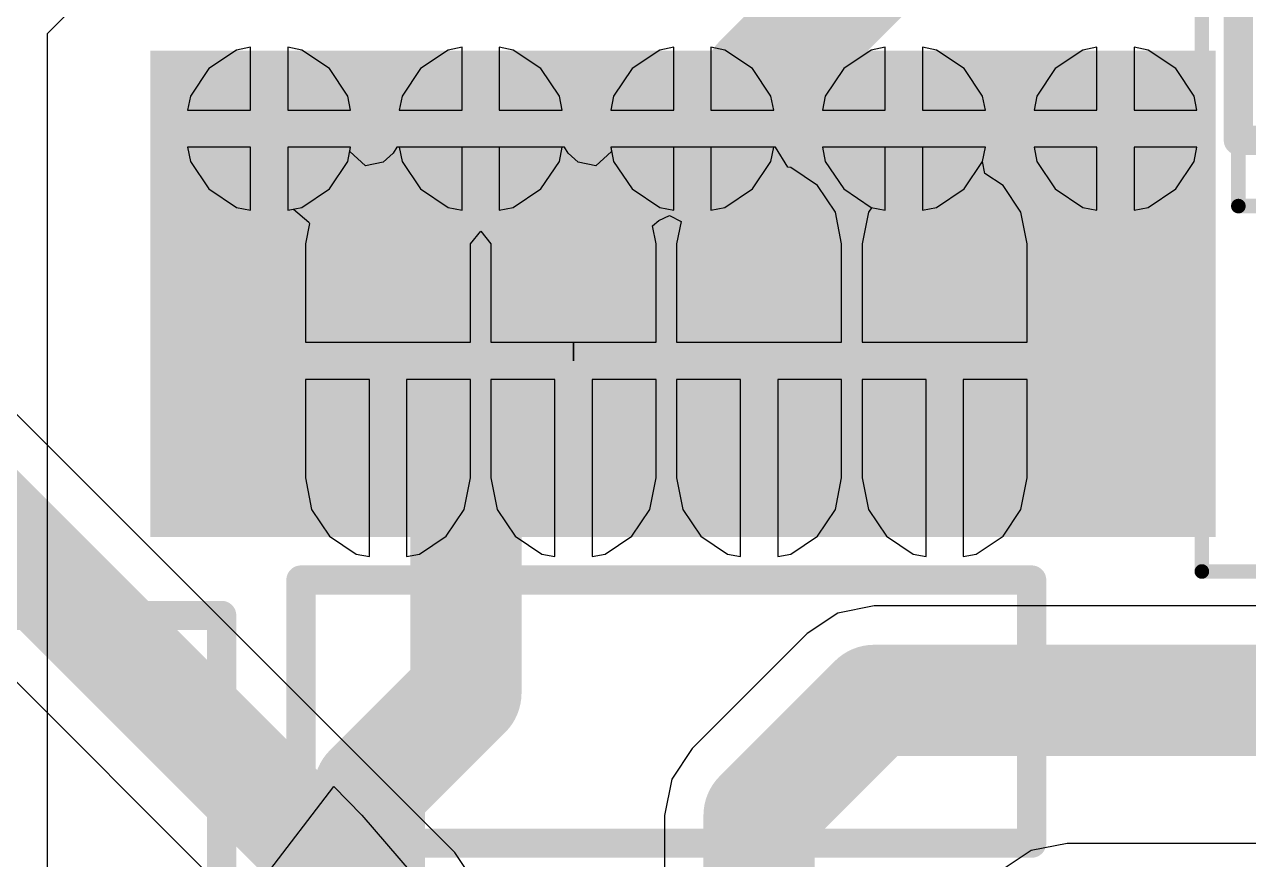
# Model space of a CAD drawing. Header units: millimetres. Extents: x 84.4 to 173.9, y 144 to 177.
# Drawn here: x 110.88 to 119.25, y 164.84 to 170.55 of the extents above; entities that cross this region are included whole.
import ezdxf

# ---------------------------------------------------------------- set-up
doc = ezdxf.new("R2010")
doc.units = ezdxf.units.MM
for name, color, linetype in [('BottomLayer', 5, 'Continuous'), ('Mechanical13', 56, 'Continuous'), ('Mechanical15', 56, 'Continuous'), ('MultiLayer', 9, 'Continuous'), ('PadHoleLayer', 156, 'Continuous'), ('TopLayer', 1, 'Continuous'), ('TopOverlay', 2, 'Continuous'), ('TopPaste', 8, 'Continuous'), ('TopSolder', 216, 'Continuous')]:
    doc.layers.add(name, color=color, linetype=linetype)

# ---------------------------------------------------------------- blocks, each defined once
blk = doc.blocks.new('L_SMD_M_12_10_20')
at = {"layer": 'TopOverlay', "const_width": 0.1999996}
for points in [[(2.89999928, 6.000000699999999), (6.000000699999999, 6.000000699999999)], [(6.000000699999999, -6.000000699999999), (6.000000699999999, 6.000000699999999)]]:
    blk.add_lwpolyline(points, dxfattribs=at)
at = {"layer": 'TopOverlay', "const_width": 0.0999998}
blk.add_lwpolyline([(5.9500008, 6.000000699999999, 1), (6.0500006, 6.000000699999999, 1)], format="xyb", close=True, dxfattribs=at)
blk.add_lwpolyline([(5.9500008, 6.000000699999999, 1), (6.0500006, 6.000000699999999, 1)], format="xyb", close=True, dxfattribs=at)
blk = doc.blocks.new('SOT223_35')
at = {"layer": 'Mechanical13', "const_width": 0.0999998}
for points in [[(-3.35000092, 1.85000138), (-3.35000092, -1.84999884)], [(3.34999838, 1.85000138), (-3.35000092, 1.85000138)], [(3.34999838, 1.85000138), (3.34999838, -1.84999884)], [(3.34999838, -1.84999884), (-3.35000092, -1.84999884)]]:
    blk.add_lwpolyline(points, dxfattribs=at)
at = {"layer": 'Mechanical13', "const_width": 0.0499999}
for points in [[(-3.3749996, 1.85000138, 1), (-3.32500224, 1.85000138, 1)], [(-3.3749996, 1.85000138, 1), (-3.32500224, 1.85000138, 1)], [(3.3249997, 1.85000138, 1), (3.37499706, 1.85000138, 1)], [(3.3249997, 1.85000138, 1), (3.37499706, 1.85000138, 1)], [(-3.3749996, -1.84999884, 1), (-3.32500224, -1.84999884, 1)], [(-3.3749996, -1.84999884, 1), (-3.32500224, -1.84999884, 1)], [(3.3249997, -1.84999884, 1), (3.37499706, -1.84999884, 1)], [(3.3249997, -1.84999884, 1), (3.37499706, -1.84999884, 1)]]:
    blk.add_lwpolyline(points, format="xyb", close=True, dxfattribs=at)
at = {"layer": 'Mechanical15', "const_width": 0.0999998}
for points in [[(-3.60000042, 4.35000146), (-3.60000042, -4.34999892)], [(3.60000042, 4.35000146), (-3.60000042, 4.35000146)], [(3.60000042, 4.35000146), (3.60000042, -4.34999892)], [(0, 0.50000154), (0, -0.499999)], [(0.499999, 0), (-0.50000154, 0)], [(3.60000042, -4.34999892), (-3.60000042, -4.34999892)]]:
    blk.add_lwpolyline(points, dxfattribs=at)
at = {"layer": 'Mechanical15', "const_width": 0.0499999}
for points in [[(-3.6249991, 4.35000146, 1), (-3.57500174, 4.35000146, 1)], [(-3.6249991, 4.35000146, 1), (-3.57500174, 4.35000146, 1)], [(3.57500174, 4.35000146, 1), (3.6249991, 4.35000146, 1)], [(3.57500174, 4.35000146, 1), (3.6249991, 4.35000146, 1)], [(-0.02499868, 0.50000154, 1), (0.02499868, 0.50000154, 1)], [(-0.52500022, 0, 1), (-0.47500286, 0, 1)], [(0.47500032, 0, 1), (0.52499768, 0, 1)], [(-0.02499868, -0.499999, 1), (0.02499868, -0.499999, 1)], [(-3.6249991, -4.34999892, 1), (-3.57500174, -4.34999892, 1)], [(-3.6249991, -4.34999892, 1), (-3.57500174, -4.34999892, 1)], [(3.57500174, -4.34999892, 1), (3.6249991, -4.34999892, 1)], [(3.57500174, -4.34999892, 1), (3.6249991, -4.34999892, 1)]]:
    blk.add_lwpolyline(points, format="xyb", close=True, dxfattribs=at)
at = {"layer": 'TopLayer'}
for points in [[(1.64999924, 4.10000196), (-1.64999924, 4.10000196), (1.64999924, 1.70000168), (-1.64999924, 1.70000168)], [(-1.80000148, -1.69999914), (-2.79999948, -1.69999914), (-1.80000148, -4.09999942), (-2.79999948, -4.09999942)], [(0.499999, -1.69999914), (-0.499999, -1.69999914), (0.499999, -4.09999942), (-0.499999, -4.09999942)], [(2.79999948, -1.69999914), (1.80000148, -1.69999914), (2.79999948, -4.09999942), (1.80000148, -4.09999942)]]:
    blk.add_solid(points, dxfattribs=at)
at = {"layer": 'TopOverlay', "const_width": 0.1999996}
for points in [[(-3.35000092, 1.39999974), (-3.35000092, -1.39999974)], [(3.34999838, 1.39999974), (-3.35000092, 1.39999974)], [(3.34999838, 1.39999974), (3.34999838, -1.39999974)], [(3.34999838, -1.39999974), (-3.35000092, -1.39999974)]]:
    blk.add_lwpolyline(points, dxfattribs=at)
at = {"layer": 'TopOverlay'}
for points, const_width in [([(-3.40000082, 1.39999974, 1), (-3.30000102, 1.39999974, 1)], 0.0999998), ([(-3.40000082, 1.39999974, 1), (-3.30000102, 1.39999974, 1)], 0.0999998), ([(3.29999848, 1.39999974, 1), (3.39999828, 1.39999974, 1)], 0.0999998), ([(3.29999848, 1.39999974, 1), (3.39999828, 1.39999974, 1)], 0.0999998), ([(-3.40000082, -1.39999974, 1), (-3.30000102, -1.39999974, 1)], 0.0999998), ([(-3.40000082, -1.39999974, 1), (-3.30000102, -1.39999974, 1)], 0.0999998), ([(3.29999848, -1.39999974, 1), (3.39999828, -1.39999974, 1)], 0.0999998), ([(3.29999848, -1.39999974, 1), (3.39999828, -1.39999974, 1)], 0.0999998), ([(-3.2249999, -2.89999928, 1), (-3.47500194, -2.89999928, 1)], 0.2499995), ([(-3.53750118, -2.89999928, 1), (-3.4125027, -2.89999928, 1)], 0.12499848), ([(-3.28749914, -2.89999928, 1), (-3.16250066, -2.89999928, 1)], 0.12499848)]:
    blk.add_lwpolyline(points, format="xyb", close=True, dxfattribs=dict(at, const_width=const_width))
at = {"layer": 'TopPaste'}
for points in [[(1.64999924, 4.10000196), (-1.64999924, 4.10000196), (1.64999924, 1.70000168), (-1.64999924, 1.70000168)], [(-1.80000148, -1.69999914), (-2.79999948, -1.69999914), (-1.80000148, -4.09999942), (-2.79999948, -4.09999942)], [(0.499999, -1.69999914), (-0.499999, -1.69999914), (0.499999, -4.09999942), (-0.499999, -4.09999942)], [(2.79999948, -1.69999914), (1.80000148, -1.69999914), (2.79999948, -4.09999942), (1.80000148, -4.09999942)]]:
    blk.add_solid(points, dxfattribs=at)
at = {"layer": 'TopSolder'}
for points in [[(1.75159924, 4.20160196), (-1.75159924, 4.20160196), (1.75159924, 1.59840168), (-1.75159924, 1.59840168)], [(-1.69840148, -1.59839914), (-2.90159948, -1.59839914), (-1.69840148, -4.20159942), (-2.90159948, -4.20159942)], [(0.601599, -1.59839914), (-0.601599, -1.59839914), (0.601599, -4.20159942), (-0.601599, -4.20159942)], [(2.90159948, -1.59839914), (1.69840148, -1.59839914), (2.90159948, -4.20159942), (1.69840148, -4.20159942)]]:
    blk.add_solid(points, dxfattribs=at)
blk = doc.blocks.new('SO_8_36')
at = {"layer": 'TopLayer', "const_width": 0.5999987999999999}
for points in [[(-3.20000122, 1.905), (-1.59999934, 1.905)], [(1.59999934, 1.905), (3.20000122, 1.905)], [(-3.20000122, 0.635), (-1.59999934, 0.635)], [(1.59999934, 0.635), (3.20000122, 0.635)], [(-3.20000122, -0.635), (-1.59999934, -0.635)], [(1.59999934, -0.635), (3.20000122, -0.635)], [(-3.20000122, -1.905), (-1.59999934, -1.905)], [(1.59999934, -1.905), (3.20000122, -1.905)]]:
    blk.add_lwpolyline(points, dxfattribs=at)
at = {"layer": 'TopLayer', "const_width": 0.2999994}
for points in [[(-3.35000092, 1.905, 1), (-3.05000152, 1.905, 1)], [(-1.74999904, 1.905, 1), (-1.44999964, 1.905, 1)], [(1.44999964, 1.905, 1), (1.74999904, 1.905, 1)], [(3.05000152, 1.905, 1), (3.35000092, 1.905, 1)], [(-3.35000092, 0.635, 1), (-3.05000152, 0.635, 1)], [(-1.74999904, 0.635, 1), (-1.44999964, 0.635, 1)], [(1.44999964, 0.635, 1), (1.74999904, 0.635, 1)], [(3.05000152, 0.635, 1), (3.35000092, 0.635, 1)], [(-3.35000092, -0.635, 1), (-3.05000152, -0.635, 1)], [(-1.74999904, -0.635, 1), (-1.44999964, -0.635, 1)], [(1.44999964, -0.635, 1), (1.74999904, -0.635, 1)], [(3.05000152, -0.635, 1), (3.35000092, -0.635, 1)], [(-3.35000092, -1.905, 1), (-3.05000152, -1.905, 1)], [(-1.74999904, -1.905, 1), (-1.44999964, -1.905, 1)], [(1.44999964, -1.905, 1), (1.74999904, -1.905, 1)], [(3.05000152, -1.905, 1), (3.35000092, -1.905, 1)]]:
    blk.add_lwpolyline(points, format="xyb", close=True, dxfattribs=at)
at = {"layer": 'TopOverlay'}
for p, q in [((-4.444999999999999, 2.413), (-4.444999999999999, 1.397)), ((-3.937, 1.905), (-4.444999999999999, 2.413)), ((-4.444999999999999, 1.397), (-3.937, 1.905))]:
    blk.add_line(p, q, dxfattribs=at)
at = {"layer": 'TopOverlay', "const_width": 0.1999996}
for points in [[(-0.90000074, 2.50000008), (0.90000074, 2.50000008)], [(-0.90000074, 2.50000008), (-0.90000074, -2.50000008)], [(0.90000074, 2.50000008), (0.90000074, -2.50000008)], [(-0.90000074, -2.50000008), (0.90000074, -2.50000008)]]:
    blk.add_lwpolyline(points, dxfattribs=at)
at = {"layer": 'TopOverlay'}
for points, const_width in [([(-0.95000064, 2.50000008, 1), (-0.85000084, 2.50000008, 1)], 0.0999998), ([(-0.95000064, 2.50000008, 1), (-0.85000084, 2.50000008, 1)], 0.0999998), ([(0.85000084, 2.50000008, 1), (0.95000064, 2.50000008, 1)], 0.0999998), ([(0.85000084, 2.50000008, 1), (0.95000064, 2.50000008, 1)], 0.0999998), ([(-0.11599926, 1.86600084, 1), (-0.3660013, 1.86600084, 1)], 0.2499995), ([(-0.42850054, 1.86600084, 1), (-0.30350206, 1.86600084, 1)], 0.12499848), ([(-0.1784985, 1.86600084, 1), (-0.05350002, 1.86600084, 1)], 0.12499848), ([(-0.95000064, -2.50000008, 1), (-0.85000084, -2.50000008, 1)], 0.0999998), ([(-0.95000064, -2.50000008, 1), (-0.85000084, -2.50000008, 1)], 0.0999998), ([(0.85000084, -2.50000008, 1), (0.95000064, -2.50000008, 1)], 0.0999998), ([(0.85000084, -2.50000008, 1), (0.95000064, -2.50000008, 1)], 0.0999998)]:
    blk.add_lwpolyline(points, format="xyb", close=True, dxfattribs=dict(at, const_width=const_width))
at = {"layer": 'TopPaste', "const_width": 0.5999987999999999}
for points in [[(-3.20000122, 1.905), (-1.59999934, 1.905)], [(1.59999934, 1.905), (3.20000122, 1.905)], [(-3.20000122, 0.635), (-1.59999934, 0.635)], [(1.59999934, 0.635), (3.20000122, 0.635)], [(-3.20000122, -0.635), (-1.59999934, -0.635)], [(1.59999934, -0.635), (3.20000122, -0.635)], [(-3.20000122, -1.905), (-1.59999934, -1.905)], [(1.59999934, -1.905), (3.20000122, -1.905)]]:
    blk.add_lwpolyline(points, dxfattribs=at)
at = {"layer": 'TopPaste', "const_width": 0.2999994}
for points in [[(-3.35000092, 1.905, 1), (-3.05000152, 1.905, 1)], [(-1.74999904, 1.905, 1), (-1.44999964, 1.905, 1)], [(1.44999964, 1.905, 1), (1.74999904, 1.905, 1)], [(3.05000152, 1.905, 1), (3.35000092, 1.905, 1)], [(-3.35000092, 0.635, 1), (-3.05000152, 0.635, 1)], [(-1.74999904, 0.635, 1), (-1.44999964, 0.635, 1)], [(1.44999964, 0.635, 1), (1.74999904, 0.635, 1)], [(3.05000152, 0.635, 1), (3.35000092, 0.635, 1)], [(-3.35000092, -0.635, 1), (-3.05000152, -0.635, 1)], [(-1.74999904, -0.635, 1), (-1.44999964, -0.635, 1)], [(1.44999964, -0.635, 1), (1.74999904, -0.635, 1)], [(3.05000152, -0.635, 1), (3.35000092, -0.635, 1)], [(-3.35000092, -1.905, 1), (-3.05000152, -1.905, 1)], [(-1.74999904, -1.905, 1), (-1.44999964, -1.905, 1)], [(1.44999964, -1.905, 1), (1.74999904, -1.905, 1)], [(3.05000152, -1.905, 1), (3.35000092, -1.905, 1)]]:
    blk.add_lwpolyline(points, format="xyb", close=True, dxfattribs=at)
at = {"layer": 'TopSolder', "const_width": 0.8031988}
for points in [[(-3.20000122, 1.905), (-1.59999934, 1.905)], [(1.59999934, 1.905), (3.20000122, 1.905)], [(-3.20000122, 0.635), (-1.59999934, 0.635)], [(1.59999934, 0.635), (3.20000122, 0.635)], [(-3.20000122, -0.635), (-1.59999934, -0.635)], [(1.59999934, -0.635), (3.20000122, -0.635)], [(-3.20000122, -1.905), (-1.59999934, -1.905)], [(1.59999934, -1.905), (3.20000122, -1.905)]]:
    blk.add_lwpolyline(points, dxfattribs=at)
at = {"layer": 'TopSolder', "const_width": 0.4015994}
for points in [[(-3.40080092, 1.905, 1), (-2.99920152, 1.905, 1)], [(-1.80079904, 1.905, 1), (-1.39919964, 1.905, 1)], [(1.39919964, 1.905, 1), (1.80079904, 1.905, 1)], [(2.99920152, 1.905, 1), (3.40080092, 1.905, 1)], [(-3.40080092, 0.635, 1), (-2.99920152, 0.635, 1)], [(-1.80079904, 0.635, 1), (-1.39919964, 0.635, 1)], [(1.39919964, 0.635, 1), (1.80079904, 0.635, 1)], [(2.99920152, 0.635, 1), (3.40080092, 0.635, 1)], [(-3.40080092, -0.635, 1), (-2.99920152, -0.635, 1)], [(-1.80079904, -0.635, 1), (-1.39919964, -0.635, 1)], [(1.39919964, -0.635, 1), (1.80079904, -0.635, 1)], [(2.99920152, -0.635, 1), (3.40080092, -0.635, 1)], [(-3.40080092, -1.905, 1), (-2.99920152, -1.905, 1)], [(-1.80079904, -1.905, 1), (-1.39919964, -1.905, 1)], [(1.39919964, -1.905, 1), (1.80079904, -1.905, 1)], [(2.99920152, -1.905, 1), (3.40080092, -1.905, 1)]]:
    blk.add_lwpolyline(points, format="xyb", close=True, dxfattribs=at)

msp = doc.modelspace()

# ---------------------------------------------------------------- linework, layer by layer
at = {"layer": 'BottomLayer'}
for p, q in [((111.03368446, 170.4885084), (111.91812516, 171.3729491)), ((111.03368446, 160.32710886), (111.03368446, 170.4885084)), ((112.32723026, 170.37495516), (112.13819076, 170.2486435)), ((112.4232194, 170.39404834), (112.32723026, 170.37495516)), ((112.4232194, 169.96361486), (112.4232194, 170.39404834)), ((112.77320854, 170.37495516), (112.6772194, 170.39404834)), ((112.6772194, 170.39404834), (112.6772194, 169.96361486)), ((112.96224804, 170.2486435), (112.77320854, 170.37495516)), ((113.77503026, 170.37495516), (113.58599076, 170.2486435)), ((113.8710194, 170.39404834), (113.77503026, 170.37495516)), ((113.8710194, 169.96361486), (113.8710194, 170.39404834)), ((114.22100854, 170.37495516), (114.1250194, 170.39404834)), ((114.1250194, 170.39404834), (114.1250194, 169.96361486)), ((114.41004804, 170.2486435), (114.22100854, 170.37495516)), ((115.22283026, 170.37495516), (115.03379076, 170.2486435)), ((115.3188194, 170.39404834), (115.22283026, 170.37495516)), ((115.3188194, 169.96361486), (115.3188194, 170.39404834)), ((115.66880854, 170.37495516), (115.5728194, 170.39404834)), ((115.5728194, 170.39404834), (115.5728194, 169.96361486)), ((115.85784804, 170.2486435), (115.66880854, 170.37495516)), ((116.67063026, 170.37495516), (116.48159076, 170.2486435)), ((116.7666194, 170.39404834), (116.67063026, 170.37495516)), ((116.7666194, 169.96361486), (116.7666194, 170.39404834)), ((117.11660854, 170.37495516), (117.0206194, 170.39404834)), ((117.0206194, 170.39404834), (117.0206194, 169.96361486)), ((117.30564804, 170.2486435), (117.11660854, 170.37495516)), ((118.11843026, 170.37495516), (117.92939076, 170.2486435)), ((118.2144194, 170.39404834), (118.11843026, 170.37495516)), ((118.2144194, 169.96361486), (118.2144194, 170.39404834)), ((118.56440854, 170.37495516), (118.4684194, 170.39404834)), ((118.4684194, 170.39404834), (118.4684194, 169.96361486)), ((118.75344804, 170.2486435), (118.56440854, 170.37495516)), ((112.13819076, 170.2486435), (112.0118791, 170.059604)), ((113.0885597, 170.059604), (112.96224804, 170.2486435)), ((113.58599076, 170.2486435), (113.4596791, 170.059604)), ((114.5363597, 170.059604), (114.41004804, 170.2486435)), ((115.03379076, 170.2486435), (114.9074791, 170.059604)), ((115.9841597, 170.059604), (115.85784804, 170.2486435)), ((116.48159076, 170.2486435), (116.3552791, 170.059604)), ((117.4319597, 170.059604), (117.30564804, 170.2486435)), ((117.92939076, 170.2486435), (117.8030791, 170.059604)), ((118.8797597, 170.059604), (118.75344804, 170.2486435)), ((112.0118791, 170.059604), (111.99278592, 169.96361486)), ((113.10765288, 169.96361486), (113.0885597, 170.059604)), ((113.4596791, 170.059604), (113.44058592, 169.96361486)), ((114.55545288, 169.96361486), (114.5363597, 170.059604)), ((114.9074791, 170.059604), (114.88838592, 169.96361486)), ((116.00325288, 169.96361486), (115.9841597, 170.059604)), ((116.3552791, 170.059604), (116.33618592, 169.96361486)), ((117.45105288, 169.96361486), (117.4319597, 170.059604)), ((117.8030791, 170.059604), (117.78398592, 169.96361486)), ((118.89885288, 169.96361486), (118.8797597, 170.059604)), ((111.99278592, 169.96361486), (112.4232194, 169.96361486)), ((112.6772194, 169.96361486), (113.10765288, 169.96361486)), ((113.44058592, 169.96361486), (113.8710194, 169.96361486)), ((114.1250194, 169.96361486), (114.55545288, 169.96361486)), ((114.88838592, 169.96361486), (115.3188194, 169.96361486)), ((115.5728194, 169.96361486), (116.00325288, 169.96361486)), ((116.33618592, 169.96361486), (116.7666194, 169.96361486)), ((117.0206194, 169.96361486), (117.45105288, 169.96361486)), ((117.78398592, 169.96361486), (118.2144194, 169.96361486)), ((118.4684194, 169.96361486), (118.89885288, 169.96361486)), ((112.4232194, 169.70961486), (111.99278592, 169.70961486)), ((111.99278592, 169.70961486), (112.0118791, 169.61362572)), ((112.4232194, 169.27918138), (112.4232194, 169.70961486)), ((113.10765288, 169.70961486), (112.6772194, 169.70961486)), ((112.6772194, 169.70961486), (112.6772194, 169.27918138)), ((113.0885597, 169.61362572), (113.10765288, 169.70961486)), ((113.8710194, 169.70961486), (113.44058592, 169.70961486)), ((113.44058592, 169.70961486), (113.4596791, 169.61362572)), ((113.8710194, 169.27918138), (113.8710194, 169.70961486)), ((114.55545288, 169.70961486), (114.1250194, 169.70961486)), ((114.1250194, 169.70961486), (114.1250194, 169.27918138)), ((114.5363597, 169.61362572), (114.55545288, 169.70961486)), ((115.3188194, 169.70961486), (114.88838592, 169.70961486)), ((114.88838592, 169.70961486), (114.9074791, 169.61362572)), ((115.3188194, 169.27918138), (115.3188194, 169.70961486)), ((116.00325288, 169.70961486), (115.5728194, 169.70961486)), ((115.5728194, 169.70961486), (115.5728194, 169.27918138)), ((115.9841597, 169.61362572), (116.00325288, 169.70961486)), ((116.7666194, 169.70961486), (116.33618592, 169.70961486)), ((116.33618592, 169.70961486), (116.3552791, 169.61362572)), ((116.7666194, 169.27918138), (116.7666194, 169.70961486)), ((117.45105288, 169.70961486), (117.0206194, 169.70961486)), ((117.0206194, 169.70961486), (117.0206194, 169.27918138)), ((117.4319597, 169.61362572), (117.45105288, 169.70961486)), ((118.2144194, 169.70961486), (117.78398592, 169.70961486)), ((117.78398592, 169.70961486), (117.8030791, 169.61362572)), ((118.2144194, 169.27918138), (118.2144194, 169.70961486)), ((118.89885288, 169.70961486), (118.4684194, 169.70961486)), ((118.4684194, 169.70961486), (118.4684194, 169.27918138)), ((118.8797597, 169.61362572), (118.89885288, 169.70961486)), ((112.0118791, 169.61362572), (112.13819076, 169.42458622)), ((112.96224804, 169.42458622), (113.0885597, 169.61362572)), ((113.4596791, 169.61362572), (113.58599076, 169.42458622)), ((114.41004804, 169.42458622), (114.5363597, 169.61362572)), ((114.9074791, 169.61362572), (115.03379076, 169.42458622)), ((115.85784804, 169.42458622), (115.9841597, 169.61362572)), ((116.3552791, 169.61362572), (116.48159076, 169.42458622)), ((117.30564804, 169.42458622), (117.4319597, 169.61362572)), ((117.8030791, 169.61362572), (117.92939076, 169.42458622)), ((118.75344804, 169.42458622), (118.8797597, 169.61362572)), ((112.13819076, 169.42458622), (112.32723026, 169.29827456)), ((112.77320854, 169.29827456), (112.96224804, 169.42458622)), ((113.58599076, 169.42458622), (113.77503026, 169.29827456)), ((114.22100854, 169.29827456), (114.41004804, 169.42458622)), ((115.03379076, 169.42458622), (115.22283026, 169.29827456)), ((115.66880854, 169.29827456), (115.85784804, 169.42458622)), ((116.48159076, 169.42458622), (116.67063026, 169.29827456)), ((117.11660854, 169.29827456), (117.30564804, 169.42458622)), ((117.92939076, 169.42458622), (118.11843026, 169.29827456)), ((118.56440854, 169.29827456), (118.75344804, 169.42458622)), ((112.32723026, 169.29827456), (112.4232194, 169.27918138)), ((112.6772194, 169.27918138), (112.77320854, 169.29827456)), ((113.77503026, 169.29827456), (113.8710194, 169.27918138)), ((114.1250194, 169.27918138), (114.22100854, 169.29827456)), ((115.22283026, 169.29827456), (115.3188194, 169.27918138)), ((115.5728194, 169.27918138), (115.66880854, 169.29827456)), ((116.67063026, 169.29827456), (116.7666194, 169.27918138)), ((117.0206194, 169.27918138), (117.11660854, 169.29827456)), ((118.11843026, 169.29827456), (118.2144194, 169.27918138)), ((118.4684194, 169.27918138), (118.56440854, 169.29827456)), ((118.0112194, 164.94685578), (117.7634551, 164.89757216)), ((123.4468194, 164.94685578), (118.0112194, 164.94685578)), ((117.7634551, 164.89757216), (117.5534098, 164.75722446))]:
    msp.add_line(p, q, dxfattribs=at)
for points, const_width in [([(112.3914694, 169.83661486, 1), (112.7089694, 169.83661486, 1)], 0.3175), ([(113.8392694, 169.83661486, 1), (114.1567694, 169.83661486, 1)], 0.3175), ([(115.2870694, 169.83661486, 1), (115.6045694, 169.83661486, 1)], 0.3175), ([(116.7348694, 169.83661486, 1), (117.0523694, 169.83661486, 1)], 0.3175), ([(118.1826694, 169.83661486, 1), (118.5001694, 169.83661486, 1)], 0.3175), ([(113.7059194, 168.16021486, 1), (114.0869194, 168.16021486, 1)], 0.381), ([(113.7059194, 165.97581486, 1), (114.0869194, 165.97581486, 1)], 0.381), ([(113.7059194, 165.97581486, 1), (114.0869194, 165.97581486, 1)], 0.381), ([(113.04552194, 165.3154174, 1), (113.42652194, 165.3154174, 1)], 0.381), ([(113.04552194, 165.3154174, 1), (113.42652194, 165.3154174, 1)], 0.381)]:
    msp.add_lwpolyline(points, format="xyb", close=True, dxfattribs=dict(at, const_width=const_width))
at = {"layer": 'BottomLayer', "const_width": 0.762}
for points in [[(113.8964194, 165.97581486), (113.8964194, 168.16021486)], [(113.23602194, 165.3154174), (113.8964194, 165.97581486)], [(113.23602194, 158.7368174), (113.23602194, 165.3154174)]]:
    msp.add_lwpolyline(points, dxfattribs=at)
at = {"layer": 'BottomLayer'}
msp.add_solid([(111.7374194, 167.04261486), (119.0272194, 167.04261486), (111.7374194, 170.37001486), (119.0272194, 170.37001486)], dxfattribs=at)
at = {"layer": 'MultiLayer', "const_width": 0.3175}
for points in [[(112.3914694, 169.83661486, 1), (112.7089694, 169.83661486, 1)], [(113.8392694, 169.83661486, 1), (114.1567694, 169.83661486, 1)], [(115.2870694, 169.83661486, 1), (115.6045694, 169.83661486, 1)], [(116.7348694, 169.83661486, 1), (117.0523694, 169.83661486, 1)], [(118.1826694, 169.83661486, 1), (118.5001694, 169.83661486, 1)]]:
    msp.add_lwpolyline(points, format="xyb", close=True, dxfattribs=at)
at = {"layer": 'PadHoleLayer', "const_width": 0.1905}
for points in [[(112.4549694, 169.83661486, 1), (112.6454694, 169.83661486, 1)], [(113.9027694, 169.83661486, 1), (114.0932694, 169.83661486, 1)], [(115.3505694, 169.83661486, 1), (115.5410694, 169.83661486, 1)], [(116.7983694, 169.83661486, 1), (116.9888694, 169.83661486, 1)], [(118.2461694, 169.83661486, 1), (118.4366694, 169.83661486, 1)]]:
    msp.add_lwpolyline(points, format="xyb", close=True, dxfattribs=at)
at = {"layer": 'TopLayer'}
for p, q in [((112.32723026, 170.37495516), (112.13819076, 170.2486435)), ((112.4232194, 170.39404834), (112.32723026, 170.37495516)), ((112.4232194, 169.96361486), (112.4232194, 170.39404834)), ((112.77320854, 170.37495516), (112.6772194, 170.39404834)), ((112.6772194, 170.39404834), (112.6772194, 169.96361486)), ((112.96224804, 170.2486435), (112.77320854, 170.37495516)), ((113.77503026, 170.37495516), (113.58599076, 170.2486435)), ((113.8710194, 170.39404834), (113.77503026, 170.37495516)), ((113.8710194, 169.96361486), (113.8710194, 170.39404834)), ((114.22100854, 170.37495516), (114.1250194, 170.39404834)), ((114.1250194, 170.39404834), (114.1250194, 169.96361486)), ((114.41004804, 170.2486435), (114.22100854, 170.37495516)), ((115.22283026, 170.37495516), (115.03379076, 170.2486435)), ((115.3188194, 170.39404834), (115.22283026, 170.37495516)), ((115.3188194, 169.96361486), (115.3188194, 170.39404834)), ((115.66880854, 170.37495516), (115.5728194, 170.39404834)), ((115.5728194, 170.39404834), (115.5728194, 169.96361486)), ((115.85784804, 170.2486435), (115.66880854, 170.37495516)), ((116.67063026, 170.37495516), (116.48159076, 170.2486435)), ((116.7666194, 170.39404834), (116.67063026, 170.37495516)), ((116.7666194, 169.96361486), (116.7666194, 170.39404834)), ((117.11660854, 170.37495516), (117.0206194, 170.39404834)), ((117.0206194, 170.39404834), (117.0206194, 169.96361486)), ((117.30564804, 170.2486435), (117.11660854, 170.37495516)), ((118.11843026, 170.37495516), (117.92939076, 170.2486435)), ((118.2144194, 170.39404834), (118.11843026, 170.37495516)), ((118.2144194, 169.96361486), (118.2144194, 170.39404834)), ((118.56440854, 170.37495516), (118.4684194, 170.39404834)), ((118.4684194, 170.39404834), (118.4684194, 169.96361486)), ((118.75344804, 170.2486435), (118.56440854, 170.37495516)), ((112.13819076, 170.2486435), (112.0118791, 170.059604)), ((113.0885597, 170.059604), (112.96224804, 170.2486435)), ((113.58599076, 170.2486435), (113.4596791, 170.059604)), ((114.5363597, 170.059604), (114.41004804, 170.2486435)), ((115.03379076, 170.2486435), (114.9074791, 170.059604)), ((115.9841597, 170.059604), (115.85784804, 170.2486435)), ((116.48159076, 170.2486435), (116.3552791, 170.059604)), ((117.4319597, 170.059604), (117.30564804, 170.2486435)), ((117.92939076, 170.2486435), (117.8030791, 170.059604)), ((118.8797597, 170.059604), (118.75344804, 170.2486435)), ((112.0118791, 170.059604), (111.99278592, 169.96361486)), ((113.10765288, 169.96361486), (113.0885597, 170.059604)), ((113.4596791, 170.059604), (113.44058592, 169.96361486)), ((114.55545288, 169.96361486), (114.5363597, 170.059604)), ((114.9074791, 170.059604), (114.88838592, 169.96361486)), ((116.00325288, 169.96361486), (115.9841597, 170.059604)), ((116.3552791, 170.059604), (116.33618592, 169.96361486)), ((117.45105288, 169.96361486), (117.4319597, 170.059604)), ((117.8030791, 170.059604), (117.78398592, 169.96361486)), ((118.89885288, 169.96361486), (118.8797597, 170.059604)), ((111.99278592, 169.96361486), (112.4232194, 169.96361486)), ((112.6772194, 169.96361486), (113.10765288, 169.96361486)), ((113.44058592, 169.96361486), (113.8710194, 169.96361486)), ((114.1250194, 169.96361486), (114.55545288, 169.96361486)), ((114.88838592, 169.96361486), (115.3188194, 169.96361486)), ((115.5728194, 169.96361486), (116.00325288, 169.96361486)), ((116.33618592, 169.96361486), (116.7666194, 169.96361486)), ((117.0206194, 169.96361486), (117.45105288, 169.96361486)), ((117.78398592, 169.96361486), (118.2144194, 169.96361486)), ((118.4684194, 169.96361486), (118.89885288, 169.96361486)), ((112.4232194, 169.70961486), (111.99278592, 169.70961486)), ((111.99278592, 169.70961486), (112.0118791, 169.61362572)), ((112.4232194, 169.27918138), (112.4232194, 169.70961486)), ((113.10765288, 169.70961486), (112.6772194, 169.70961486)), ((112.6772194, 169.70961486), (112.6772194, 169.27918138)), ((113.10214108, 169.68190854), (113.10765288, 169.70961486)), ((113.42470584, 169.70961486), (113.39925504, 169.67002896)), ((114.57133296, 169.70961486), (113.42470584, 169.70961486)), ((114.59678376, 169.67002896), (114.57133296, 169.70961486)), ((116.01411138, 169.70961486), (114.88838592, 169.70961486)), ((114.88838592, 169.70961486), (114.89389772, 169.68190854)), ((116.09922678, 169.57463926), (116.01411138, 169.70961486)), ((117.45105288, 169.70961486), (116.33618592, 169.70961486)), ((116.33618592, 169.70961486), (116.3552791, 169.61362572)), ((117.4319597, 169.61362826), (117.45105288, 169.70961486)), ((118.2144194, 169.70961486), (117.78398592, 169.70961486)), ((117.78398592, 169.70961486), (117.8030791, 169.61362572)), ((118.2144194, 169.27918138), (118.2144194, 169.70961486)), ((118.89885288, 169.70961486), (118.4684194, 169.70961486)), ((118.4684194, 169.70961486), (118.4684194, 169.27918138)), ((118.8797597, 169.61362572), (118.89885288, 169.70961486)), ((112.0118791, 169.61362572), (112.13819076, 169.42458622)), ((113.20927066, 169.58308476), (113.10214108, 169.68190854)), ((113.39925504, 169.67002896), (113.33143196, 169.60738494)), ((114.66460684, 169.60738494), (114.59678376, 169.67002896)), ((114.89389772, 169.68190854), (114.78676814, 169.58308476)), ((116.3552791, 169.61362572), (116.48159076, 169.42458622)), ((117.44837318, 169.53112144), (117.4319597, 169.61362826)), ((117.8030791, 169.61362572), (117.92939076, 169.42458622)), ((118.75344804, 169.42458622), (118.8797597, 169.61362572)), ((113.33143196, 169.60738494), (113.20927066, 169.58308476)), ((114.78676814, 169.58308476), (114.66460684, 169.60738494)), ((116.11917848, 169.57067178), (116.09922678, 169.57463926)), ((116.30243186, 169.44822854), (116.11917848, 169.57067178)), ((117.57243186, 169.44822854), (117.44837318, 169.53112144)), ((116.4248751, 169.26497516), (116.30243186, 169.44822854)), ((117.6948751, 169.26497516), (117.57243186, 169.44822854)), ((112.13819076, 169.42458622), (112.32723026, 169.29827456)), ((116.48159076, 169.42458622), (116.67062772, 169.29827456)), ((117.92939076, 169.42458622), (118.11843026, 169.29827456)), ((118.56440854, 169.29827456), (118.75344804, 169.42458622)), ((112.32723026, 169.29827456), (112.4232194, 169.27918138)), ((112.6772194, 169.27918138), (112.71603568, 169.28690298)), ((112.71603568, 169.28690298), (112.8223931, 169.19677108)), ((116.67169452, 169.29570154), (116.6511637, 169.26497516)), ((116.67062772, 169.29827456), (116.67169452, 169.29570154)), ((118.11843026, 169.29827456), (118.2144194, 169.27918138)), ((118.4684194, 169.27918138), (118.56440854, 169.29827456)), ((112.82608372, 169.1891587), (112.79816658, 169.04881608)), ((112.8223931, 169.19677108), (112.82608372, 169.1891587)), ((115.17310468, 169.17332942), (115.21597734, 169.21000194)), ((115.21597734, 169.21000194), (115.2893427, 169.24323276)), ((115.2893427, 169.24323276), (115.36886502, 169.20314394)), ((115.36886502, 169.20314394), (115.33816658, 169.04881608)), ((116.46787222, 169.04881608), (116.4248751, 169.26497516)), ((116.6511637, 169.26497516), (116.60816658, 169.04881608)), ((117.73787222, 169.04881608), (117.6948751, 169.26497516)), ((113.92770204, 169.04966698), (113.9980194, 169.13568662)), ((113.9980194, 169.13568662), (114.06833676, 169.04966698)), ((115.19787222, 169.04881608), (115.17310468, 169.17332942)), ((112.79816658, 169.04881608), (112.79816658, 168.37582022)), ((113.92787222, 169.04881608), (113.92770204, 169.04966698)), ((113.92787222, 168.37582022), (113.92787222, 169.04881608)), ((114.06833676, 169.04966698), (114.06816658, 169.04881608)), ((114.06816658, 169.04881608), (114.06816658, 168.37582022)), ((115.19787222, 168.37582022), (115.19787222, 169.04881608)), ((115.33816658, 169.04881608), (115.33816658, 168.37582022)), ((116.46787222, 168.37582022), (116.46787222, 169.04881608)), ((116.60816658, 169.04881608), (116.60816658, 168.37582022)), ((117.73787222, 168.37582022), (117.73787222, 169.04881608)), ((113.820829, 164.88422446), (110.239429, 168.46562446)), ((112.79816658, 168.37582022), (113.36302956, 168.37582022)), ((113.36302956, 168.37582022), (113.92787222, 168.37582022)), ((114.06816658, 168.37582022), (114.63302956, 168.37582022)), ((114.63302956, 168.37582022), (114.63302956, 168.24882022)), ((114.63302956, 168.24882022), (114.63302956, 168.37582022)), ((114.63302956, 168.37582022), (115.19787222, 168.37582022)), ((115.33816658, 168.37582022), (115.90302956, 168.37582022)), ((115.90302956, 168.37582022), (116.46787222, 168.37582022)), ((116.60816658, 168.37582022), (117.17302956, 168.37582022)), ((117.17302956, 168.37582022), (117.73787222, 168.37582022)), ((114.63302956, 168.24882022), (114.63302956, 168.24882022)), ((113.23602956, 168.12182022), (112.79816658, 168.12182022)), ((112.79816658, 168.12182022), (112.79816658, 167.4488142)), ((113.23602956, 166.90922168), (113.23602956, 168.12182022)), ((113.92787222, 168.12182022), (113.49002956, 168.12182022)), ((113.49002956, 168.12182022), (113.49002956, 166.90922676)), ((113.92787222, 167.4488142), (113.92787222, 168.12182022)), ((114.50602956, 168.12182022), (114.06816658, 168.12182022)), ((114.06816658, 168.12182022), (114.06816658, 167.4488142)), ((114.50602956, 166.90922168), (114.50602956, 168.12182022)), ((115.19787222, 168.12182022), (114.76002956, 168.12182022)), ((114.76002956, 168.12182022), (114.76002956, 166.90922676)), ((115.19787222, 167.4488142), (115.19787222, 168.12182022)), ((115.77602956, 168.12182022), (115.33816658, 168.12182022)), ((115.33816658, 168.12182022), (115.33816658, 167.4488142)), ((115.77602956, 166.90922168), (115.77602956, 168.12182022)), ((116.46787222, 168.12182022), (116.03002956, 168.12182022)), ((116.03002956, 168.12182022), (116.03002956, 166.90922676)), ((116.46787222, 167.4488142), (116.46787222, 168.12182022)), ((117.04602956, 168.12182022), (116.60816658, 168.12182022)), ((116.60816658, 168.12182022), (116.60816658, 167.4488142)), ((117.04602956, 166.90922168), (117.04602956, 168.12182022)), ((117.73787222, 168.12182022), (117.30002956, 168.12182022)), ((117.30002956, 168.12182022), (117.30002956, 166.90922676)), ((117.73787222, 167.4488142), (117.73787222, 168.12182022)), ((112.79816658, 167.4488142), (112.8411637, 167.23265512)), ((113.8848751, 167.23265512), (113.92787222, 167.4488142)), ((114.06816658, 167.4488142), (114.1111637, 167.23265512)), ((115.1548751, 167.23265512), (115.19787222, 167.4488142)), ((115.33816658, 167.4488142), (115.3811637, 167.23265512)), ((116.4248751, 167.23265512), (116.46787222, 167.4488142)), ((116.60816658, 167.4488142), (116.6511637, 167.23265512)), ((117.6948751, 167.23265512), (117.73787222, 167.4488142)), ((109.51344112, 167.36037394), (112.50969116, 164.3641239)), ((112.8411637, 167.23265512), (112.96360694, 167.04940174)), ((113.76243186, 167.04940174), (113.8848751, 167.23265512)), ((114.1111637, 167.23265512), (114.23360694, 167.04940174)), ((115.03243186, 167.04940174), (115.1548751, 167.23265512)), ((115.3811637, 167.23265512), (115.50360694, 167.04940174)), ((116.30243186, 167.04940174), (116.4248751, 167.23265512)), ((116.6511637, 167.23265512), (116.77360694, 167.04940174)), ((117.57243186, 167.04940174), (117.6948751, 167.23265512)), ((112.96360694, 167.04940174), (113.14686032, 166.9269585)), ((113.57917848, 166.9269585), (113.76243186, 167.04940174)), ((114.23360694, 167.04940174), (114.41686032, 166.9269585)), ((114.84917848, 166.9269585), (115.03243186, 167.04940174)), ((115.50360694, 167.04940174), (115.68686032, 166.9269585)), ((116.11917848, 166.9269585), (116.30243186, 167.04940174)), ((116.77360694, 167.04940174), (116.95686032, 166.9269585)), ((117.38917848, 166.9269585), (117.57243186, 167.04940174)), ((113.14686032, 166.9269585), (113.23602956, 166.90922168)), ((113.49002956, 166.90922676), (113.57917848, 166.9269585)), ((114.41686032, 166.9269585), (114.50602956, 166.90922168)), ((114.76002956, 166.90922676), (114.84917848, 166.9269585)), ((115.68686032, 166.9269585), (115.77602956, 166.90922168)), ((116.03002956, 166.90922676), (116.11917848, 166.9269585)), ((116.95686032, 166.9269585), (117.04602956, 166.90922168)), ((117.30002956, 166.90922676), (117.38917848, 166.9269585)), ((116.44265256, 166.52317216), (116.2326098, 166.38282446)), ((116.6904194, 166.57245578), (116.44265256, 166.52317216)), ((119.584978, 166.57245578), (116.6904194, 166.57245578)), ((116.2326098, 166.38282446), (115.4452098, 165.59542446)), ((115.4452098, 165.59542446), (115.3048621, 165.38537916)), ((112.52468986, 164.72592912), (112.99191524, 165.3363343)), ((112.99191524, 165.3363343), (113.1852956, 165.13988054)), ((115.3048621, 165.38537916), (115.25557848, 165.13761486)), ((113.1852956, 165.13988054), (113.64482986, 164.60660246)), ((115.25557848, 165.13761486), (115.25557848, 164.54285608)), ((113.9611767, 164.67417916), (113.820829, 164.88422446))]:
    msp.add_line(p, q, dxfattribs=at)
at = {"layer": 'TopLayer', "const_width": 0.762}
for points in [[(115.9030194, 170.16681486), (116.92402066, 171.18781612)], [(115.9030194, 168.24881514), (115.9030194, 170.16681486)], [(109.7816194, 168.00781486), (113.3630194, 164.42641486)], [(115.9030194, 165.13761486), (116.6904194, 165.92501486)], [(116.6904194, 165.92501486), (120.2210194, 165.92501486)], [(115.9030194, 163.44881458), (115.9030194, 165.13761486)]]:
    msp.add_lwpolyline(points, dxfattribs=at)
at = {"layer": 'TopLayer'}
for points, const_width in [([(115.7125194, 170.16681486, 1), (116.0935194, 170.16681486, 1)], 0.381), ([(115.7125194, 170.16681486, 1), (116.0935194, 170.16681486, 1)], 0.381), ([(112.3914694, 169.83661486, 1), (112.7089694, 169.83661486, 1)], 0.3175), ([(113.8392694, 169.83661486, 1), (114.1567694, 169.83661486, 1)], 0.3175), ([(115.2870694, 169.83661486, 1), (115.6045694, 169.83661486, 1)], 0.3175), ([(116.7348694, 169.83661486, 1), (117.0523694, 169.83661486, 1)], 0.3175), ([(118.1826694, 169.83661486, 1), (118.5001694, 169.83661486, 1)], 0.3175), ([(115.7125194, 168.24881514, 1), (116.0935194, 168.24881514, 1)], 0.381), ([(116.4999194, 165.92501486, 1), (116.8809194, 165.92501486, 1)], 0.381), ([(116.4999194, 165.92501486, 1), (116.8809194, 165.92501486, 1)], 0.381), ([(115.7125194, 165.13761486, 1), (116.0935194, 165.13761486, 1)], 0.381), ([(115.7125194, 165.13761486, 1), (116.0935194, 165.13761486, 1)], 0.381)]:
    msp.add_lwpolyline(points, format="xyb", close=True, dxfattribs=dict(at, const_width=const_width))
msp.add_solid([(111.7374194, 167.04261486), (119.0272194, 167.04261486), (111.7374194, 170.37001486), (119.0272194, 170.37001486)], dxfattribs=at)

# ---------------------------------------------------------------- block references
for name, p, rotation in [('SOT223_35', (122.5324194, 171.15741486), 180), ('SO_8_36', (115.2680194, 165.84881486), 90), ('L_SMD_M_12_10_20', (106.2256194, 160.50639984), 360)]:
    msp.add_blockref(name, p, dxfattribs=dict(rotation=rotation))

doc.saveas('drawing.dxf')
